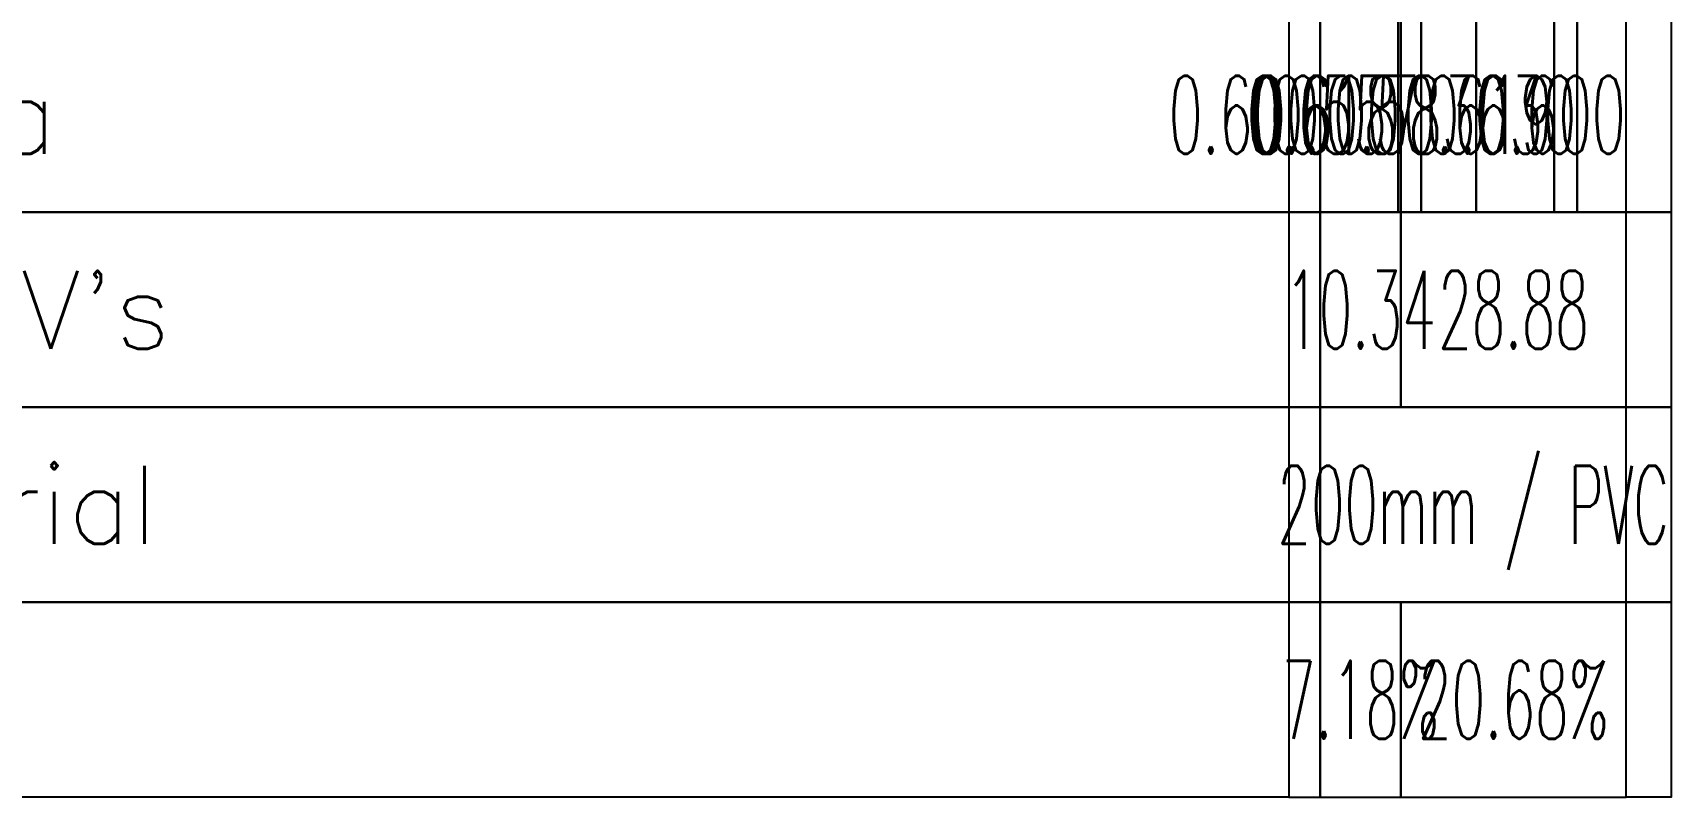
# Model space of a CAD drawing. Extents: x -289 to 361868, y -200 to 7352041.
# Drawn here: x -160 to 50, y -200 to -102 of the extents above; entities that cross this region are included whole.
import ezdxf
from ezdxf.enums import TextEntityAlignment as Align

# ---------------------------------------------------------------- set-up
doc = ezdxf.new("R2010")
doc.units = 0
doc.layers.add('PS_PERFIL_COTA_LIN', color=7, linetype='Continuous')
doc.layers.add('PS_PERFIL_COTA_TXT', color=5, linetype='Continuous')
doc.styles.add('ROMANS', font='ROMANS.shx', dxfattribs={"height": 2})

msp = doc.modelspace()

# ---------------------------------------------------------------- linework, layer by layer
at = {"layer": 'PS_PERFIL_COTA_LIN', "linetype": 'Continuous'}
for points in [[(1, -100), (1, -125), (-289, -125), (-289, -100)], [(1, -100), (1, -125), (5, -125), (5, -100)], [(5, -100), (5, -125), (15, -125), (15, -100)], [(15, -100), (15, -125), (15.34, -125), (15.34, -100)], [(15.34, -100), (15.34, -125), (17.93, -125), (17.93, -100)], [(17.93, -100), (17.93, -125), (25, -125), (25, -100)], [(25, -100), (25, -125), (35, -125), (35, -100)], [(35, -100), (35, -125), (37.93, -125), (37.93, -100)], [(37.93, -100), (37.93, -125), (44.22, -125), (44.22, -100)], [(50, -100), (50, -125), (44.22, -125), (44.22, -100)], [(1, -125), (1, -150), (-289, -150), (-289, -125)], [(1, -125), (1, -150), (5, -150), (5, -125)], [(5, -125), (5, -150), (15.34, -150), (15.34, -125)], [(15.34, -125), (15.34, -150), (44.22, -150), (44.22, -125)], [(50, -125), (50, -150), (44.22, -150), (44.22, -125)], [(1, -150), (1, -175), (-289, -175), (-289, -150)], [(1, -150), (1, -175), (5, -175), (5, -150)], [(5, -150), (5, -175), (44.22, -175), (44.22, -150)], [(50, -150), (50, -175), (44.22, -175), (44.22, -150)], [(1, -175), (1, -200), (-289, -200), (-289, -175)], [(1, -175), (1, -200), (5, -200), (5, -175)], [(5, -175), (5, -200), (15.34, -200), (15.34, -175)], [(15.34, -175), (15.34, -200), (44.22, -200), (44.22, -175)], [(50, -175), (50, -200), (44.22, -200), (44.22, -175)]]:
    msp.add_lwpolyline(points, close=True, dxfattribs=at)
for points in [[(5, -125), (15, -125)], [(15.34, -125), (17.93, -125)], [(17.93, -125), (25, -125)], [(25, -125), (35, -125)], [(35, -125), (37.93, -125)], [(37.93, -125), (44.22, -125)], [(1, -150), (5, -150)], [(5, -150), (15, -150)], [(5, -150), (15, -150)], [(15.34, -150), (17.93, -150)], [(15.34, -150), (17.93, -150)], [(17.93, -150), (25, -150)], [(17.93, -150), (25, -150)], [(25, -150), (35, -150)], [(25, -150), (35, -150)], [(35, -150), (37.93, -150)], [(35, -150), (37.93, -150)], [(37.93, -150), (44.22, -150)], [(37.93, -150), (44.22, -150)], [(1, -175), (5, -175)], [(5, -175), (15, -175)], [(5, -175), (15, -175)], [(15.34, -175), (17.93, -175)], [(15.34, -175), (17.93, -175)], [(17.93, -175), (25, -175)], [(17.93, -175), (25, -175)], [(25, -175), (35, -175)], [(25, -175), (35, -175)], [(35, -175), (37.93, -175)], [(35, -175), (37.93, -175)], [(37.93, -175), (44.22, -175)], [(37.93, -175), (44.22, -175)], [(5, -200), (15, -200)], [(15.34, -200), (17.93, -200)], [(17.93, -200), (25, -200)], [(25, -200), (35, -200)], [(35, -200), (37.93, -200)], [(37.93, -200), (44.22, -200)]]:
    msp.add_lwpolyline(points, dxfattribs=at)

# ---------------------------------------------------------------- texts
at = {"layer": 'PS_PERFIL_COTA_TXT', "style": 'ROMANS'}
for s, p in [('Profundidade Vala', (-279, -112.5)), ("Distância entre PV's", (-279, -137.5)), ('Diâmetro / Material', (-279, -162.5))]:
    msp.add_text(s, height=10, dxfattribs=at).set_placement(p, align=Align.MIDDLE_LEFT)
at = {"layer": 'PS_PERFIL_COTA_TXT', "style": 'ROMANS', "width": 0.5}
for s, p in [('0.600', (4.9, -112.5)), ('0.618', (14.9, -112.5)), ('0.600', (15.24, -112.5)), ('0.557', (17.83, -112.5)), ('0.583', (24.9, -112.5)), ('0.619', (34.9, -112.5)), ('0.630', (37.83, -112.5)), ('0.600', (44.12, -112.5))]:
    msp.add_text(s, height=10, dxfattribs=at).set_placement(p, align=Align.MIDDLE_RIGHT)
for s, p in [('10.34', (10.17, -137.5)), ('28.88', (29.78, -137.5)), ('200mm / PVC', (24.61, -162.5)), ('7.18%', (10.17, -187.5)), ('20.68%', (29.78, -187.5))]:
    msp.add_text(s, height=10, dxfattribs=at).set_placement(p, align=Align.MIDDLE_CENTER)

doc.saveas('drawing.dxf')
